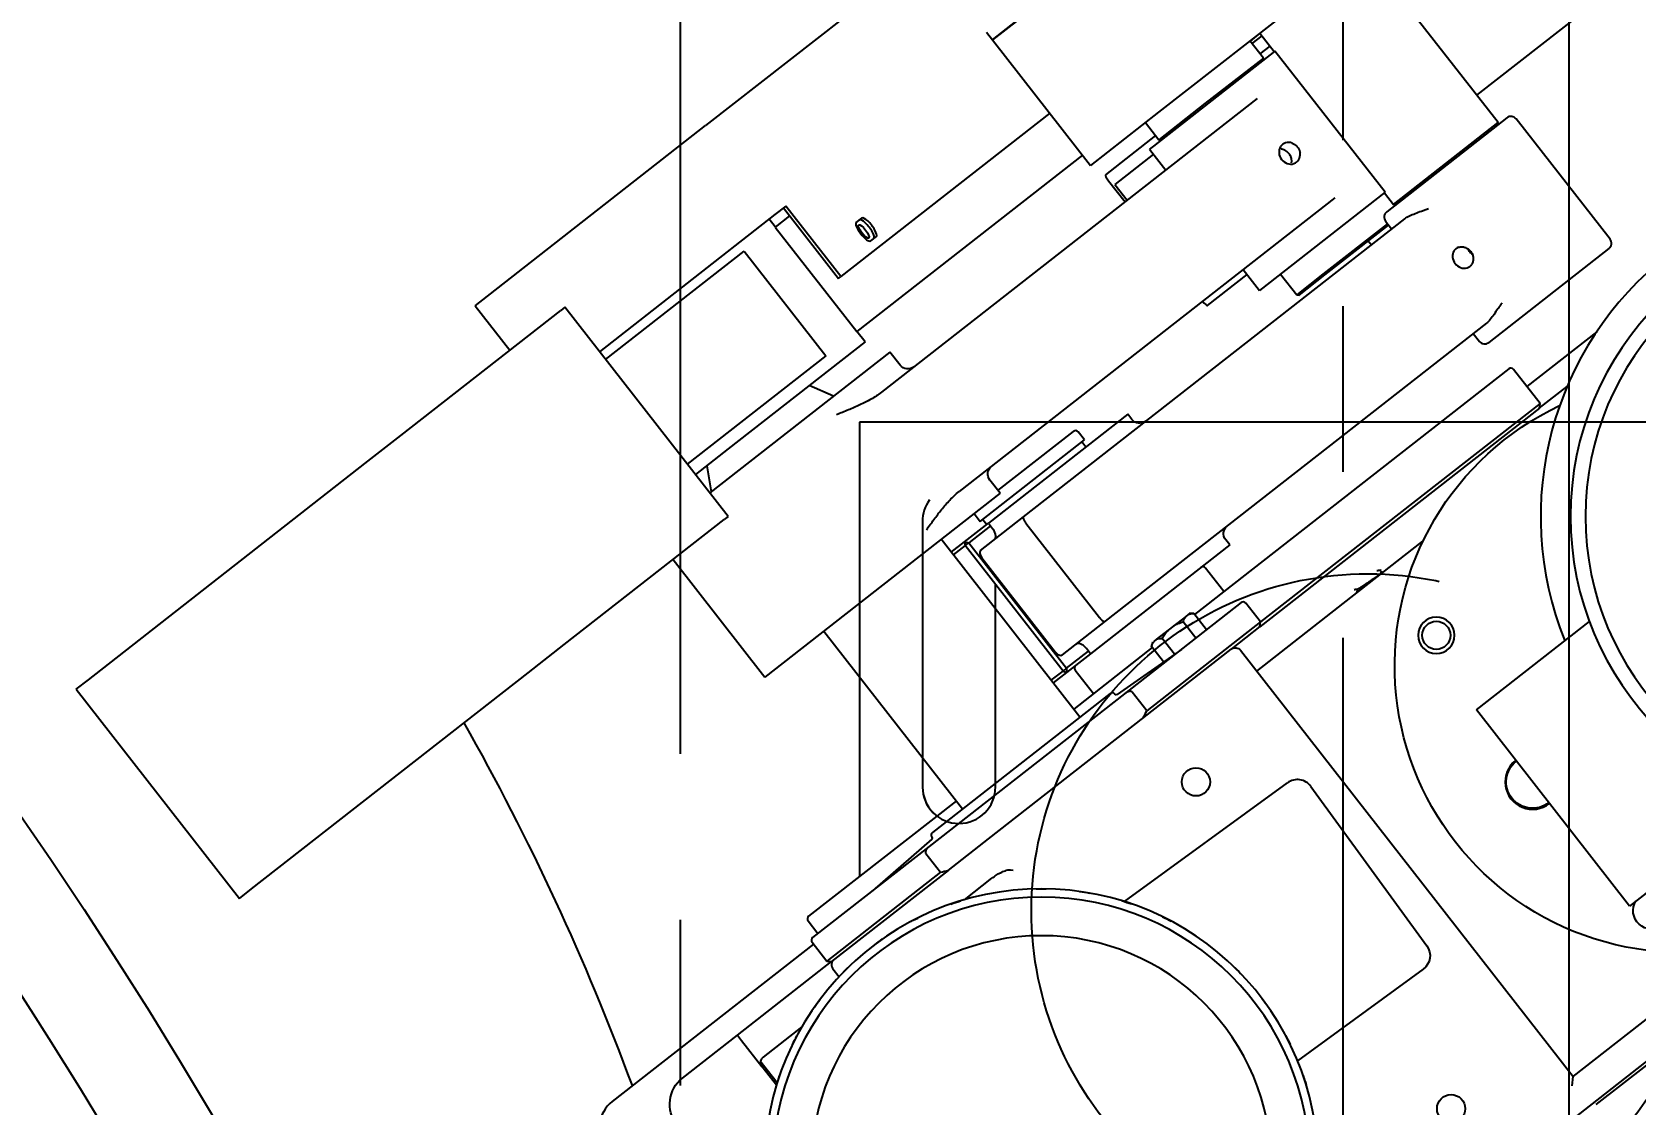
# Model space of a CAD drawing. Header units: millimetres. Extents: x 10462777 to 22643323, y 453826 to 1389191.
# Drawn here: x 11307208.2 to 11307691.9, y 595675.9 to 595999.3 of the extents above; entities that cross this region are included whole.
import ezdxf

# ---------------------------------------------------------------- set-up
doc = ezdxf.new("R2010")
doc.units = ezdxf.units.MM
doc.header["$LTSCALE"] = 200
doc.header["$MEASUREMENT"] = 0
doc.header["$PDMODE"] = 35
doc.header["$PDSIZE"] = -5
doc.linetypes.add('HIDDEN', pattern=[3.75, 2.5, -1.25])
doc.linetypes.add('PHANTOM', pattern=[2.5, 1.25, -0.25, 0.25, -0.25, 0.25, -0.25])
doc.layers.get('0').update_dxf_attribs({"linetype": 'CONTINUOUS'})
doc.layers.get('DEFPOINTS').update_dxf_attribs({"linetype": 'CONTINUOUS'})
doc.layers.add('203', color=7, linetype='CONTINUOUS', true_color=0xffffff)
doc.layers.add('TOP$23', color=7, linetype='CONTINUOUS', true_color=0xffffff)
for name, color, linetype in [('7', 7, 'CONTINUOUS'), ('CENTER', 1, 'CONTINUOUS'), ('HIDDEN', 7, 'HIDDEN')]:
    doc.layers.add(name, color=color, linetype=linetype)
doc.layers.add('LAYOUT', color=8, linetype='CONTINUOUS', lineweight=25)
doc.styles.get("Standard").update_dxf_attribs({"font": 'SYMBOL'})
doc.dimstyles.new('ROMANS', dxfattribs={"dimtxt": 2.5, "dimasz": 2.5, "dimexe": 1.25, "dimexo": 0.625, "dimtad": 1, "dimdec": 4, "dimdsep": 46, "dimlunit": 6, "dimtxsty": 'Standard', "dimcen": 2.5, "dimadec": 0, "dimazin": 0, "dimtfac": 1, "dimtdec": 4, "dimtmove": 0, "dimatfit": 3, "dimfxl": 1, "dimtolj": 1, "dimtzin": 0, "dimarcsym": 0})

# ---------------------------------------------------------------- blocks, each defined once
blk = doc.blocks.new('r710ic')
at = {"layer": 'LAYOUT', "color": 3}
blk.add_circle((272041.37, 104232.63), 2050.12, dxfattribs=at)
blk = doc.blocks.new('*D360')
at = {"layer": '7', "color": 1, "lineweight": -2, "transparency": 16777216}
for p, q in [((11304453.19, 596019.11), (11304722.57, 595821.31)), ((11307178.99, 594017.65), (11304752.79, 595799.12)), ((11307209.22, 593995.45), (11307239.45, 593973.26))]:
    blk.add_line(p, q, dxfattribs=at)
at = {"layer": '7', "color": 1, "transparency": 16777216}
for points in [[(11304726.27, 595826.35), (11304718.87, 595816.28), (11304752.79, 595799.12)], [(11307212.92, 594000.49), (11307205.52, 593990.41), (11307178.99, 594017.65)]]:
    blk.add_solid(points, dxfattribs=at)
at = {"layer": 'DEFPOINTS', "color": 0, "transparency": 16777216}
for p in [(11304752.79, 595799.12), (11307178.99, 594017.65)]:
    blk.add_point(p, dxfattribs=at)
at = {"layer": '7', "color": 4, "transparency": 16777216, "insert": (11304555.12, 595990.02), "char_height": 37.5, "attachment_point": 5, "rotation": 323.7114}
blk.add_mtext('\\A1;∅3,010', dxfattribs=at)
blk = doc.blocks.new('A$C08586AF6')
at = {"layer": '7', "color": 71, "linetype": 'PHANTOM'}
blk.add_circle((751, 751), 751, dxfattribs=at)

msp = doc.modelspace()

# ---------------------------------------------------------------- linework, layer by layer
at = {"linetype": 'HIDDEN'}
msp.add_circle((11307611.13364, 595734.49862, 0), 101.50652, dxfattribs=at)
at = {"layer": '203', "color": 252, "linetype": 'Continuous'}
for p, q in [((11308260.44565, 596461.97454, 0), (11307643.89346, 595980.27119, 0)), ((11307562.52656, 596089.19969, 0), (11307411.34375, 595971.08273, 0)), ((11307650.34905, 595971.98996, 0), (11307610.02281, 596023.60521, 0)), ((11307518.42521, 596012.95538, 0), (11307497.90313, 595996.92177, 0)), ((11307592.0731, 596009.58168, 0), (11307547.97738, 595975.13032, 0)), ((11307497.90313, 595996.92177, 0), (11307504.96327, 596002.43776, 0)), ((11307496.05612, 595999.28584, 0), (11307497.90313, 595996.92177, 0)), ((11307497.90313, 595996.92177, 0), (11307527.4553, 595959.09672, 0)), ((11307579.56998, 595991.4748, 0), (11307575.52468, 595996.65255, 0)), ((11307578.54261, 595998.92087, 0), (11307575.56441, 595996.59404, 0)), ((11307579.11851, 595998.1914, 0), (11307576.14267, 595995.86642, 0)), ((11307578.50193, 595998.9784, 0), (11307582.85497, 595993.40675, 0)), ((11307583.02991, 595993.54347, 0), (11307546.42973, 595964.94828, 0)), ((11307579.56998, 595991.4748, 0), (11307561.9697, 595977.72395, 0)), ((11307578.60583, 595992.71471, 0), (11307581.58591, 595995.043, 0)), ((11307579.48381, 595990.77295, 0), (11307579.56998, 595991.4748, 0)), ((11307616.2761, 595950.99028, 0), (11307583.02991, 595993.54347, 0)), ((11307577.75616, 595979.27088, 0), (11307464.40542, 595890.71158, 0)), ((11307561.9697, 595977.72395, 0), (11307548.04911, 595966.84799, 0)), ((11307341.82007, 595916.76488, 0), (11307411.34375, 595971.08273, 0)), ((11307515.18539, 595974.8015, 0), (11307452.18622, 595925.58115, 0)), ((11307547.97738, 595975.13032, 0), (11307527.4553, 595959.09672, 0)), ((11307544.00381, 595972.02574, 0), (11307548.04911, 595966.84799, 0)), ((11307650.2068, 595971.24431, 0), (11307616.77194, 595945.12213, 0)), ((11307618.82817, 595947.36316, 0), (11307650.34905, 595971.98996, 0)), ((11307653.02095, 595973.44296, 0), (11307650.2068, 595971.24431, 0)), ((11307650.26288, 595971.28812, 0), (11307650.34905, 595971.98996, 0)), ((11307684.14917, 595936.84925, 0), (11307655.82834, 595973.09826, 0)), ((11307547.08193, 595968.08554, 0), (11307531.98187, 595956.28808, 0)), ((11307548.04911, 595966.84799, 0), (11307548.75095, 595966.76181, 0)), ((11307525.03786, 595962.19452, 0), (11307456.93757, 595908.98873, 0)), ((11307546.39268, 595962.47089, 0), (11307534.76669, 595953.38767, 0)), ((11307546.42973, 595964.94828, 0), (11307545.20485, 595963.9913, 0)), ((11307545.20485, 595963.9913, 0), (11307550.13022, 595957.68712, 0)), ((11307532.89107, 595954.46035, 0), (11307537.86005, 595948.10035, 0)), ((11307534.76669, 595953.38767, 0), (11307538.5044, 595948.60362, 0)), ((11307435.56312, 595946.85775, 0), (11307432.27654, 595944.28999, 0)), ((11307452.18622, 595925.58115, 0), (11307435.56312, 595946.85775, 0)), ((11307601.15163, 595949.32604, 0), (11307487.80089, 595860.76674, 0)), ((11307616.2761, 595950.99028, 0), (11307578.45105, 595921.43811, 0)), ((11307616.10068, 595950.85419, 0), (11307618.82817, 595947.36316, 0)), ((11307618.82817, 595947.36316, 0), (11307619.53002, 595947.27698, 0)), ((11307432.27654, 595944.28999, 0), (11307379.34104, 595902.93224, 0)), ((11307432.36976, 595940.55571, 0), (11307430.52275, 595942.91977, 0)), ((11307436.6543, 595943.90316, 0), (11307432.31076, 595940.50961, 0)), ((11307434.80617, 595946.26635, 0), (11307451.42927, 595924.98976, 0)), ((11307456.76569, 595941.84939, 0), (11307458.51853, 595943.21886, 0)), ((11307574.26384, 595905.56599, 0), (11307622.23036, 595943.04153, 0)), ((11307616.42724, 595942.31475, 0), (11307618.27425, 595939.95068, 0)), ((11307432.31076, 595940.50961, 0), (11307456.93757, 595908.98873, 0)), ((11307462.82822, 595937.70271, 0), (11307461.07538, 595936.33324, 0)), ((11307617.03979, 595941.52429, 0), (11307597.5645, 595926.30853, 0)), ((11307598.16609, 595926.14402, 0), (11307617.35293, 595941.13442, 0)), ((11307381.18789, 595900.56805, 0), (11307422.97679, 595933.21712, 0)), ((11307422.97679, 595933.21712, 0), (11307447.6036, 595901.69624, 0)), ((11307611.2284, 595936.34959, 0), (11307612.1519, 595935.16755, 0)), ((11307642.71058, 595932.19722, 0), (11307642.50342, 595932.46237, 0)), ((11307683.80446, 595934.04187, 0), (11307647.55545, 595905.72104, 0)), ((11307573.52568, 595927.74229, 0), (11307578.45105, 595921.43811, 0)), ((11307451.42927, 595924.98976, 0), (11307452.18622, 595925.58115, 0)), ((11307562.76538, 595916.88698, 0), (11307574.71347, 595926.22185, 0)), ((11307584.76225, 595926.36882, 0), (11307589.64405, 595920.12039, 0)), ((11307597.5645, 595926.30853, 0), (11307589.64405, 595920.12039, 0)), ((11307590.3459, 595920.03422, 0), (11307598.16609, 595926.14402, 0)), ((11307589.64405, 595920.12039, 0), (11307590.3459, 595920.03422, 0)), ((11307319.45067, 595877.71437, 0), (11307367.66569, 595915.38408, 0)), ((11307341.82007, 595916.76488, 0), (11307352.28647, 595903.36851, 0)), ((11307368.87359, 595916.32779, 0), (11307367.66569, 595915.38408, 0)), ((11307418.12721, 595853.28604, 0), (11307368.87359, 595916.32779, 0)), ((11307459.45925, 595905.88274, 0), (11307456.99657, 595909.03483, 0)), ((11307646.85716, 595911.52065, 0), (11307598.89065, 595874.04511, 0)), ((11307642.90106, 595908.42981, 0), (11307644.74807, 595906.06574, 0)), ((11307680.12155, 595908.95633, 0), (11307659.02288, 595892.47224, 0)), ((11307459.45925, 595905.88274, 0), (11307418.16702, 595873.62172, 0)), ((11307507.25938, 595853.21636, 0), (11307574.26384, 595905.56599, 0)), ((11307447.6036, 595901.69624, 0), (11307405.8147, 595869.04717, 0)), ((11307466.92103, 595902.82927, 0), (11307412.58282, 595860.37561, 0)), ((11307469.99938, 595898.88916, 0), (11307466.92103, 595902.82927, 0)), ((11307653.61746, 595897.76683, 0), (11307558.81616, 595823.69994, 0)), ((11307663.02486, 595887.35019, 0), (11307655.02115, 595897.59448, 0)), ((11307449.88747, 595889.52139, 0), (11307442.60786, 595892.7168, 0)), ((11307662.78932, 595885.89713, 0), (11307671.2487, 595892.50632, 0)), ((11307538.66307, 595884.0968, 0), (11307496.65571, 595851.27705, 0)), ((11307539.89441, 595882.52075, 0), (11307538.66307, 595884.0968, 0)), ((11307662.85251, 595885.9465, 0), (11307578.52874, 595820.06555, 0)), ((11307663.02486, 595887.35019, 0), (11307578.70567, 595821.47282, 0)), ((11307662.85251, 595885.9465, 0), (11307663.02486, 595887.35019, 0)), ((11307535.66696, 595881.75573, 0), (11307514.666, 595881.75573, 0)), ((11307543.73515, 595881.75573, 0), (11307540.78482, 595881.75573, 0)), ((11307308.58574, 595869.22576, 0), (11307319.45067, 595877.71437, 0)), ((11307494.16071, 595851.80236, 0), (11307525.60278, 595876.3676, 0)), ((11307494.16071, 595851.80236, 0), (11307525.60278, 595876.3676, 0)), ((11307499.50596, 595861.11812, 0), (11307522.3213, 595878.94342, 0)), ((11307525.60278, 595876.3676, 0), (11307523.72499, 595878.77107, 0)), ((11307526.01532, 595874.21529, 0), (11307524.81476, 595875.75193, 0)), ((11307418.16702, 595873.62172, 0), (11307408.27283, 595865.89153, 0)), ((11307598.89065, 595874.04511, 0), (11307531.88619, 595821.69548, 0)), ((11307225.18172, 595804.0634, 0), (11307308.58574, 595869.22576, 0)), ((11307411.69302, 595868.56348, 0), (11307413.03242, 595860.72707, 0)), ((11307500.16722, 595860.27609, 0), (11307429.24524, 595804.86577, 0)), ((11307500.16722, 595860.27609, 0), (11307497.08887, 595864.21619, 0)), ((11307368.70429, 595814.67262, 0), (11307416.91931, 595852.34232, 0)), ((11307418.12721, 595853.28604, 0), (11307416.91931, 595852.34232, 0)), ((11307476.77126, 595851.75531, 0), (11307476.77126, 595771.75417, 0)), ((11307489.41849, 595845.62272, 0), (11307496.6556, 595851.27696, 0)), ((11307497.27121, 595850.48889, 0), (11307490.69983, 595845.35477, 0)), ((11307492.32643, 595854.15014, 0), (11307494.16071, 595851.80236, 0)), ((11307494.24992, 595843.05226, 0), (11307507.25938, 595853.21636, 0)), ((11307494.94873, 595852.41803, 0), (11307496.14929, 595850.88139, 0)), ((11307496.65571, 595851.27705, 0), (11307497.88705, 595849.701, 0)), ((11307507.95113, 595851.21874, 0), (11307530.11526, 595822.84995, 0)), ((11307524.26277, 595792.80739, 0), (11307482.3979, 595846.39199, 0)), ((11307485.43212, 595842.50822, 0), (11307489.41849, 595845.62272, 0)), ((11307489.41849, 595845.62272, 0), (11307490.69983, 595845.35477, 0)), ((11307489.41849, 595845.62272, 0), (11307489.61242, 595844.50519, 0)), ((11307489.61242, 595844.50519, 0), (11307490.69983, 595845.35477, 0)), ((11307490.69983, 595845.35477, 0), (11307520.252, 595807.52972, 0)), ((11307569.44658, 595844.6957, 0), (11307568.21524, 595846.27174, 0)), ((11307605.96746, 595828.81266, 0), (11307627.70327, 595845.79454, 0)), ((11307489.61242, 595844.50519, 0), (11307486.04765, 595841.72009, 0)), ((11307519.16459, 595806.68014, 0), (11307489.61242, 595844.50519, 0)), ((11307494.63778, 595840.81721, 0), (11307516.80191, 595812.44842, 0)), ((11307569.44658, 595844.6957, 0), (11307527.43922, 595811.87595, 0)), ((11307401.54026, 595840.32653, 0), (11307429.24524, 595804.86577, 0)), ((11307567.68374, 595830.62789, 0), (11307562.14263, 595837.72019, 0)), ((11307614.80436, 595835.71742, 0), (11307614.7448, 595835.70922, 0)), ((11307498.77157, 595771.75417, 0), (11307498.77157, 595832.84379, 0)), ((11307572.87627, 595827.31156, 0), (11307537.69086, 595799.8217, 0)), ((11307578.70651, 595821.47348, 0), (11307574.27996, 595827.1392, 0)), ((11307577.59893, 595806.64874, 0), (11307605.96746, 595828.81266, 0)), ((11307531.88619, 595821.69548, 0), (11307518.87673, 595811.53138, 0)), ((11307578.70651, 595821.47348, 0), (11307544.42507, 595794.68988, 0)), ((11307556.08677, 595823.07741, 0), (11307552.54093, 595820.3071, 0)), ((11307559.21452, 595816.63782, 0), (11307555.40164, 595821.51808, 0)), ((11307556.90763, 595823.71874, 0), (11307556.08677, 595823.07741, 0)), ((11307557.29697, 595824.02292, 0), (11307556.90763, 595823.71874, 0)), ((11307558.58639, 595824.00628, 0), (11307557.19815, 595824.0242, 0)), ((11307562.39927, 595819.12603, 0), (11307558.58639, 595824.00628, 0)), ((11307578.53416, 595820.06979, 0), (11307578.70651, 595821.47348, 0)), ((11307643.84317, 595794.9526, 0), (11307677.92881, 595821.58322, 0)), ((11307447.01571, 595818.7484, 0), (11307488.88059, 595765.1638, 0)), ((11307547.35337, 595816.25414, 0), (11307546.53251, 595815.61281, 0)), ((11307550.89921, 595819.02445, 0), (11307547.35337, 595816.25414, 0)), ((11307552.76327, 595811.76604, 0), (11307549.03214, 595816.54168, 0)), ((11307552.54093, 595820.3071, 0), (11307550.89921, 595819.02445, 0)), ((11307578.53416, 595820.06979, 0), (11307569.86843, 595813.29937, 0)), ((11307357.83935, 595806.184, 0), (11307368.70429, 595814.67262, 0)), ((11307496.7057, 595756.13839, 0), (11307569.86592, 595813.29742, 0)), ((11307527.43911, 595811.87586, 0), (11307520.20201, 595806.22162, 0)), ((11307520.252, 595807.52972, 0), (11307526.82338, 595812.66384, 0)), ((11307546.08404, 595813.75252, 0), (11307522.37509, 595795.22906, 0)), ((11307527.43922, 595811.87595, 0), (11307526.20788, 595813.45199, 0)), ((11307554.83776, 595813.21833, 0), (11307535.44775, 595799.64311, 0)), ((11307546.16585, 595815.40482, 0), (11307545.84738, 595814.05348, 0)), ((11307549.44799, 595809.44491, 0), (11307545.84738, 595814.05348, 0)), ((11307572.67331, 595812.95271, 0), (11307673.02755, 595684.50513, 0)), ((11307515.59982, 595803.89503, 0), (11307519.16459, 595806.68014, 0)), ((11307520.252, 595807.52972, 0), (11307519.16459, 595806.68014, 0)), ((11307519.16459, 595806.68014, 0), (11307520.20201, 595806.22162, 0)), ((11307520.252, 595807.52972, 0), (11307520.20201, 595806.22162, 0)), ((11307522.82034, 595806.99825, 0), (11307528.36145, 595799.90595, 0)), ((11307221.49411, 595801.18232, 0), (11307225.18172, 595804.0634, 0)), ((11307274.43534, 595741.02164, 0), (11307357.83935, 595806.184, 0)), ((11307520.20201, 595806.22162, 0), (11307516.21564, 595803.10712, 0)), ((11307221.49411, 595801.18232, 0), (11307270.74773, 595738.14057, 0)), ((11307537.69086, 595799.8217, 0), (11307478.82609, 595753.8315, 0)), ((11307533.36328, 595799.91723, 0), (11307479.78033, 595758.05364, 0)), ((11307544.42507, 595794.68988, 0), (11307539.99852, 595800.3556, 0)), ((11307690.01843, 595735.85095, 0), (11307643.84317, 595794.9526, 0)), ((11307476.77126, 595780.66305, 0), (11307476.77126, 595771.75417, 0)), ((11307537.6755, 595737.19131, 0), (11307586.89608, 595773.01313, 0)), ((11307593.88108, 595771.91261, 0), (11307628.88638, 595723.81396, 0)), ((11307731.2956, 595768.10021, 0), (11307690.01843, 595735.85095, 0)), ((11307486.99145, 595767.58433, 0), (11307442.42758, 595732.76721, 0)), ((11307478.82609, 595753.8315, 0), (11307443.64067, 595726.34164, 0)), ((11307479.54203, 595755.96477, 0), (11307461.67918, 595740.43487, 0)), ((11307484.48317, 595746.5891, 0), (11307496.7057, 595756.13839, 0)), ((11307484.48398, 595746.58973, 0), (11307496.70578, 595756.13845, 0)), ((11307477.74977, 595751.72155, 0), (11307482.17632, 595746.05583, 0)), ((11307482.17632, 595746.05583, 0), (11307447.89487, 595719.27222, 0)), ((11307484.48398, 595746.58973, 0), (11307449.29856, 595719.09987, 0)), ((11307489.40338, 595737.74282, 0), (11307497.71489, 595744.23649, 0)), ((11307503.33678, 595746.77507, 0), (11307504.09375, 595746.68213, 0)), ((11307679.99087, 595675.98685, 0), (11307771.97242, 595747.85071, 0)), ((11307270.74773, 595738.14057, 0), (11307274.43534, 595741.02164, 0)), ((11307442.25522, 595731.36352, 0), (11307445.21672, 595727.57297, 0)), ((11307443.89585, 595724.39658, 0), (11307383.21532, 595676.98776, 0)), ((11307443.46832, 595724.93795, 0), (11307447.89487, 595719.27222, 0)), ((11307673.02755, 595684.50513, 0), (11307718.73282, 595720.21401, 0)), ((11307420.92977, 595696.93574, 0), (11307449.29823, 595719.09961, 0)), ((11307447.89487, 595719.27222, 0), (11307449.29856, 595719.09987, 0)), ((11307449.74188, 595716.90816, 0), (11307451.60013, 595714.52971, 0)), ((11307627.78587, 595716.82895, 0), (11307589.87541, 595689.23843, 0)), ((11307724.88953, 595712.33379, 0), (11307530.24811, 595560.26324, 0)), ((11307404.38131, 595684.00667, 0), (11307420.92959, 595696.9356, 0)), ((11307420.92977, 595696.93574, 0), (11307422.16111, 595695.3597, 0)), ((11307422.16111, 595695.3597, 0), (11307428.31782, 595687.47948, 0)), ((11307440.41951, 595699.47243, 0), (11307428.66252, 595690.28686, 0)), ((11307427.92878, 595689.08306, 0), (11307428.85421, 595687.89856, 0)), ((11307432.73653, 595681.82379, 0), (11307428.31782, 595687.47948, 0)), ((11307428.85421, 595687.89856, 0), (11307432.98081, 595682.61675, 0)), ((11307672.68285, 595681.69775, 0), (11307673.02755, 595684.50513, 0))]:
    msp.add_line(p, q, dxfattribs=at)
at = {"layer": '203', "color": 155, "linetype": 'Continuous'}
for p, q in [((11307457.77099, 595881.75573, 0), (11307457.77099, 595744.75285, 0)), ((11307817.7761, 595881.75573, 0), (11307457.77099, 595881.75573, 0))]:
    msp.add_line(p, q, dxfattribs=at)
at = {"layer": '203', "color": 252, "linetype": 'Continuous', "extrusion": (0, 0, -1)}
for centre, radius in [((-11307763.21695, 595853.31912, 0), 91.00129), ((-11307763.21695, 595853.31912, 0), 86.50123), ((-11307631.74561, 595817.45459, 0), 5.50008), ((-11307512.62597, 595657.53599, 0), 83.50119), ((-11307512.62597, 595657.53599, 0), 81.00115), ((-11307512.62597, 595657.53599, 0), 69.3868)]:
    msp.add_circle(centre, radius, dxfattribs=at)
at = {"layer": '203', "color": 252, "linetype": 'Continuous'}
for centre in [(11307631.74561, 595817.45459, 0), (11307559.25295, 595773.27975, 0), (11307636.21173, 595674.77701, 0)]:
    msp.add_circle(centre, 4.25006, dxfattribs=at)
for centre, radius, start, end in [((11307654.25229, 595971.86692, 0), 2.00003, 38, 128), ((11307618.00328, 595943.54609, 0), 2.00003, 128, 218), ((11307682.57312, 595935.61791, 0), 2.00003, 308, 38), ((11307763.21695, 595853.31912, 0), 100.00142, 128, 202.0306219), ((11307646.32411, 595907.29708, 0), 2.00003, 218, 308), ((11307654.23313, 595896.97881, 0), 1.00001, 38, 128), ((11307522.93697, 595878.1554, 0), 1.00001, 38, 128), ((11307487.77142, 595851.75531, 0), 11.00016, 143.6877841, 180), ((11307561.35461, 595837.10452, 0), 1.00001, 38, 128), ((11307573.49194, 595826.52353, 0), 1.00001, 38, 128), ((11307523.60836, 595807.61392, 0), 1.00001, 128, 218), ((11307533.97895, 595799.1292, 0), 1.00001, 38, 128), ((11306685.76002, 595421.7492, 0), 750.01065, 20.28374988, 29.5031244), ((11307660.7741, 595773.282, 0), 8.26255, 127.9944026, 308), ((11307589.83832, 595768.97037, 0), 5.00007, 36.0464287, 126.0464288), ((11307487.77142, 595771.75417, 0), 11.00016, 180, 232.7794136), ((11307487.77142, 595771.75417, 0), 11.00016, 180, 0), ((11307480.396, 595757.26562, 0), 1.00001, 128, 218), ((11307443.04325, 595731.97919, 0), 1.00001, 128, 218), ((11307444.25634, 595725.55362, 0), 1.00001, 128, 218), ((11307451.31793, 595718.1395, 0), 2.00003, 128, 222.2261371), ((11307429.89386, 595688.71082, 0), 2.00003, 169.2738324, 218), ((11307429.89386, 595688.71082, 0), 2.00003, 128, 169.2738324), ((11307389.37203, 595669.10754, 0), 10.00014, 128, 218)]:
    msp.add_arc(centre, radius, start, end, dxfattribs=at)
at = {"layer": '203', "color": 252, "linetype": 'Continuous', "extrusion": (0, 0, -1)}
for centre, radius, start, end in [((-11307472.36344, 595900.73617, 0), 3.00004, 232, 322), ((-11307705.69135, 595808.3752, 0), 86.50123, 219.1381951, 64.8618043), ((-11307542.25848, 595884.36776, 0), 3.00004, 232, 322), ((-11307499.45293, 595866.06321, 0), 3.00004, 322, 52), ((-11307570.57931, 595848.11875, 0), 3.00004, 322, 52), ((-11307571.09726, 595811.72137, 0), 2.00003, 52, 142), ((-11307535.16098, 595800.05271, 0), 0.50001, 235.003588, 322), ((-11307660.7741, 595773.282, 0), 7.94816, 231.9999723, 51.9943772), ((-11307479.21397, 595756.34211, 0), 0.50001, 142, 228.996412), ((-11307696.61195, 595734.42946, 0), 5.50008, 71.653694, 32.3349947), ((-11307624.84362, 595720.87171, 0), 5.00007, 143.9535713, 233.9535712), ((-11307410.53801, 595676.12645, 0), 10.00014, 322, 52)]:
    msp.add_arc(centre, radius, start, end, dxfattribs=at)
at = {"layer": '203', "color": 252, "linetype": 'Continuous'}
for centre, major_axis, ratio, start_param, end_param in [((11307587.4821, 595962.75792, 0), (2.09328, -2.67927), 0.893646994, 2.173987732, 7.250790228), ((11307533.21321, 595954.71203, 0), (1.23134, -1.57604), 0.204397812, 3.141592654, 4.71238898), ((11307459.91643, 595939.86939, 0), (2.15485, -2.75808), 0.278044951, 0, 3.141592654), ((11307460.67338, 595940.46079, 0), (2.15485, -2.75808), 0.278044951, 0, 3.141592654), ((11307458.92053, 595939.09131, 0), (2.15485, -2.75808), 0.278044951, 3.141592654, 6.283185307), ((11307639.73559, 595931.3374, 0), (2.09328, -2.67927), 0.866957637, 2.831557156, 6.593220805), ((11307561.53404, 595918.46302, 0), (1.23134, -1.57604), 0.204397812, 4.747732481, 6.283185307), ((11307495.48126, 595841.47622, 0), (1.23134, -1.57604), 0.535189366, 3.141592654, 4.71238898), ((11307517.64539, 595813.10743, 0), (1.23134, -1.57604), 0.535189366, 4.71238898, 6.283185307)]:
    msp.add_ellipse(centre, major_axis=major_axis, ratio=ratio, start_param=start_param, end_param=end_param, dxfattribs=at)
msp.add_ellipse((11307459.04001, 595939.18466, 0), major_axis=(-1.53918, 1.97005), ratio=0.278044951, dxfattribs=at)
for points, knots in [([(11307588.08321, 595959.86008, 0), (11307588.10314, 595959.97506, 0), (11307588.1165, 595960.09167, 0), (11307588.13499, 595960.41591, 0), (11307588.12637, 595960.62576, 0), (11307588.06761, 595961.05113, 0), (11307588.01791, 595961.26194, 0), (11307587.88125, 595961.6739, 0), (11307587.79314, 595961.87795, 0), (11307587.58175, 595962.27016, 0), (11307587.46025, 595962.4558, 0), (11307587.18641, 595962.80667, 0), (11307587.03225, 595962.9732, 0), (11307586.7048, 595963.27146, 0), (11307586.53068, 595963.40484, 0), (11307586.1609, 595963.63946, 0), (11307585.967, 595963.7391, 0), (11307585.5728, 595963.89751, 0), (11307585.36948, 595963.95766, 0), (11307585.07543, 595964.0134, 0), (11307584.98777, 595964.02615, 0), (11307584.90025, 595964.03501, 0)], [0, 0, 0, 0, 0.062527621, 0.062527621, 0.173787085, 0.173787085, 0.285046549, 0.285046549, 0.396306013, 0.396306013, 0.507565477, 0.507565477, 0.618824941, 0.618824941, 0.730084405, 0.730084405, 0.841343869, 0.841343869, 0.952603333, 0.952603333, 1, 1, 1, 1]), ([(11307588.26644, 595965.81834, 0), (11307588.42113, 595965.76086, 0), (11307588.5717, 595965.69213, 0), (11307588.79156, 595965.57235, 0), (11307588.86384, 595965.52964, 0), (11307589.00638, 595965.43851, 0), (11307589.07681, 595965.38994, 0), (11307589.28157, 595965.23804, 0), (11307589.41048, 595965.12794, 0), (11307589.65357, 595964.89055, 0), (11307589.76793, 595964.76303, 0), (11307590.08684, 595964.35485, 0), (11307590.25836, 595964.06154, 0), (11307590.42176, 595963.66847, 0), (11307590.45182, 595963.58842, 0), (11307590.50568, 595963.42832, 0), (11307590.52962, 595963.34793, 0), (11307590.59265, 595963.10573, 0), (11307590.62297, 595962.9429, 0), (11307590.64136, 595962.77858, 0)], [0, 0, 0, 0, 0.125, 0.125, 0.1875, 0.1875, 0.25, 0.25, 0.375, 0.375, 0.5, 0.5, 0.75, 0.75, 0.8125, 0.8125, 0.875, 0.875, 1, 1, 1, 1]), ([(11307622.23036, 595943.04153, 0), (11307622.64011, 595943.36167, 0), (11307623.12233, 595943.63436, 0), (11307624.18329, 595944.15015, 0), (11307624.76605, 595944.39259, 0), (11307625.98904, 595944.86697, 0), (11307626.63081, 595945.09934, 0), (11307627.62947, 595945.45615, 0), (11307627.96842, 595945.57641, 0), (11307628.65733, 595945.82178, 0), (11307629.00904, 595945.94751, 0), (11307629.3622, 595946.07547, 0)], [0, 0, 0, 0, 0.25, 0.25, 0.5, 0.5, 0.75, 0.75, 0.875, 0.875, 1, 1, 1, 1]), ([(11307638.45079, 595934.44261, 0), (11307638.60144, 595934.49074, 0), (11307638.75817, 595934.52632, 0), (11307639.07651, 595934.5714, 0), (11307639.23913, 595934.58124, 0), (11307639.57107, 595934.57477, 0), (11307639.74, 595934.55819, 0), (11307640.07257, 595934.49957, 0), (11307640.23768, 595934.45756, 0), (11307640.5652, 595934.34755, 0), (11307640.72824, 595934.27897, 0), (11307641.04002, 595934.11982, 0), (11307641.19019, 595934.0289, 0), (11307641.47878, 595933.82406, 0), (11307641.61825, 595933.709, 0), (11307641.87628, 595933.46229, 0), (11307641.99564, 595933.33037, 0), (11307642.21519, 595933.04949, 0), (11307642.31613, 595932.89909, 0), (11307642.49335, 595932.58817, 0), (11307642.56967, 595932.42815, 0), (11307642.69846, 595932.09931, 0), (11307642.75119, 595931.9293, 0), (11307642.83056, 595931.58581, 0), (11307642.85698, 595931.4142, 0), (11307642.89818, 595930.90007, 0), (11307642.87351, 595930.55436, 0), (11307642.72666, 595929.91195, 0), (11307642.60237, 595929.6059, 0), (11307642.43774, 595929.33954, 0)], [0, 0, 0, 0, 0.0625, 0.0625, 0.125, 0.125, 0.1875, 0.1875, 0.25, 0.25, 0.3125, 0.3125, 0.375, 0.375, 0.4375, 0.4375, 0.5, 0.5, 0.5625, 0.5625, 0.625, 0.625, 0.6875, 0.6875, 0.75, 0.75, 0.875, 0.875, 1, 1, 1, 1]), ([(11307641.27312, 595933.98777, 0), (11307641.33676, 595933.84112, 0), (11307641.40981, 595933.69555, 0), (11307641.60148, 595933.36081, 0), (11307641.72525, 595933.17695, 0), (11307641.99912, 595932.8261, 0), (11307642.15095, 595932.65775, 0), (11307642.43545, 595932.38493, 0), (11307642.56585, 595932.27351, 0), (11307642.7016, 595932.17099, 0)], [0, 0, 0, 0, 0.20947251, 0.20947251, 0.49311936, 0.49311936, 0.776766211, 0.776766211, 1, 1, 1, 1]), ([(11307651.52633, 595917.70668, 0), (11307651.31674, 595917.39497, 0), (11307651.10965, 595917.08412, 0), (11307650.7049, 595916.47503, 0), (11307650.50622, 595916.17524, 0), (11307649.91841, 595915.29256, 0), (11307649.53769, 595914.72608, 0), (11307648.78153, 595913.65417, 0), (11307648.40531, 595913.14738, 0), (11307647.64817, 595912.24271, 0), (11307647.26692, 595911.84079, 0), (11307646.85716, 595911.52065, 0)], [0, 0, 0, 0, 0.125, 0.125, 0.25, 0.25, 0.5, 0.5, 0.75, 0.75, 1, 1, 1, 1]), ([(11307464.40542, 595890.71158, 0), (11307463.41052, 595889.93427, 0), (11307462.35081, 595889.25573, 0), (11307460.1613, 595888.0055, 0), (11307459.02972, 595887.43563, 0), (11307456.7374, 595886.36464, 0), (11307455.5744, 595885.86284, 0), (11307453.233, 595884.89003, 0), (11307452.05321, 595884.41872, 0), (11307450.87606, 595883.94838, 0)], [0, 0, 0, 0, 0.25, 0.25, 0.5, 0.5, 0.75, 0.75, 1, 1, 1, 1]), ([(11307477.96555, 595849.27542, 0), (11307478.70669, 595850.30382, 0), (11307479.44941, 595851.33454, 0), (11307480.95977, 595853.37105, 0), (11307481.72802, 595854.37811, 0), (11307483.32176, 595856.34324, 0), (11307484.14845, 595857.30335, 0), (11307485.89124, 595859.12536, 0), (11307486.80599, 595859.98944, 0), (11307487.80089, 595860.76674, 0)], [0, 0, 0, 0, 0.25, 0.25, 0.5, 0.5, 0.75, 0.75, 1, 1, 1, 1]), ([(11307507.25938, 595853.21636, 0), (11307507.18991, 595853.16209, 0), (11307507.15072, 595853.06601, 0), (11307507.14239, 595852.81092, 0), (11307507.17265, 595852.64834, 0), (11307507.26681, 595852.37329, 0), (11307507.30688, 595852.27472, 0), (11307507.40134, 595852.072, 0), (11307507.45551, 595851.96799, 0), (11307507.5779, 595851.75458, 0), (11307507.64632, 595851.64513, 0), (11307507.79142, 595851.43054, 0), (11307507.86877, 595851.32416, 0), (11307507.95113, 595851.21874, 0)], [0, 0, 0, 0, 0.25, 0.25, 0.5, 0.5, 0.625, 0.625, 0.75, 0.75, 0.875, 0.875, 1, 1, 1, 1]), ([(11307498.46872, 595846.34834, 0), (11307498.55226, 595846.41362, 0), (11307498.62245, 595846.4931, 0), (11307498.73721, 595846.67935, 0), (11307498.78206, 595846.78748, 0), (11307498.84262, 595847.02567, 0), (11307498.8586, 595847.15496, 0), (11307498.86221, 595847.43374, 0), (11307498.84939, 595847.58435, 0), (11307498.79586, 595847.89345, 0), (11307498.75535, 595848.05327, 0), (11307498.64619, 595848.38371, 0), (11307498.5781, 595848.55195, 0), (11307498.33976, 595849.05234, 0), (11307498.13097, 595849.3888, 0), (11307497.88705, 595849.701, 0)], [0, 0, 0, 0, 0.125, 0.125, 0.25, 0.25, 0.375, 0.375, 0.5, 0.5, 0.625, 0.625, 0.75, 0.75, 1, 1, 1, 1]), ([(11307530.11526, 595822.84995, 0), (11307530.19762, 595822.74453, 0), (11307530.28213, 595822.64375, 0), (11307530.45524, 595822.45105, 0), (11307530.54489, 595822.35818, 0), (11307530.72234, 595822.1878, 0), (11307530.81016, 595822.11007, 0), (11307530.98401, 595821.96937, 0), (11307531.06996, 595821.90665, 0), (11307531.31406, 595821.74875, 0), (11307531.46449, 595821.68005, 0), (11307531.71402, 595821.62642, 0), (11307531.81672, 595821.64121, 0), (11307531.88619, 595821.69548, 0)], [0, 0, 0, 0, 0.125, 0.125, 0.25, 0.25, 0.375, 0.375, 0.5, 0.5, 0.75, 0.75, 1, 1, 1, 1]), ([(11307552.54093, 595820.3071, 0), (11307552.9834, 595820.57576, 0), (11307553.44644, 595820.80564, 0), (11307554.40496, 595821.20427, 0), (11307554.90222, 595821.37353, 0), (11307555.40164, 595821.51808, 0)], [0, 0, 0, 0, 0.5, 0.5, 1, 1, 1, 1]), ([(11307556.90763, 595823.71874, 0), (11307557.14666, 595823.82874, 0), (11307557.41076, 595823.90326, 0), (11307557.97996, 595823.9943, 0), (11307558.27919, 595824.01025, 0), (11307558.58639, 595824.00628, 0)], [0, 0, 0, 0, 0.5, 0.5, 1, 1, 1, 1]), ([(11307547.35337, 595816.25414, 0), (11307547.5924, 595816.36414, 0), (11307547.8565, 595816.43866, 0), (11307548.4257, 595816.5297, 0), (11307548.72494, 595816.54564, 0), (11307549.03214, 595816.54168, 0)], [0, 0, 0, 0, 0.5, 0.5, 1, 1, 1, 1]), ([(11307549.03214, 595816.54168, 0), (11307549.29339, 595816.9916, 0), (11307549.57778, 595817.43286, 0), (11307550.19607, 595818.26599, 0), (11307550.53112, 595818.65975, 0), (11307550.89921, 595819.02445, 0)], [0, 0, 0, 0, 0.5, 0.5, 1, 1, 1, 1]), ([(11307526.20788, 595813.45199, 0), (11307526.08592, 595813.60809, 0), (11307525.95781, 595813.75518, 0), (11307525.68977, 595814.03208, 0), (11307525.54823, 595814.16315, 0), (11307525.2612, 595814.39975, 0), (11307525.11633, 595814.50515, 0), (11307524.8239, 595814.69037, 0), (11307524.67547, 595814.77029, 0), (11307524.38847, 595814.89723, 0), (11307524.24838, 595814.94536, 0), (11307523.97516, 595815.01026, 0), (11307523.84414, 595815.02625, 0), (11307523.47765, 595815.025, 0), (11307523.26261, 595814.95801, 0), (11307523.09553, 595814.82747, 0)], [0, 0, 0, 0, 0.125, 0.125, 0.25, 0.25, 0.375, 0.375, 0.5, 0.5, 0.625, 0.625, 0.75, 0.75, 1, 1, 1, 1]), ([(11307539.99852, 595800.3556, 0), (11307539.93272, 595800.43982, 0), (11307539.83616, 595800.49985, 0), (11307539.63273, 595800.56687, 0), (11307539.52379, 595800.57779, 0), (11307539.20393, 595800.57221, 0), (11307538.9926, 595800.51976, 0), (11307538.59291, 595800.37709, 0), (11307538.39943, 595800.28347, 0), (11307538.03146, 595800.07066, 0), (11307537.85708, 595799.95157, 0), (11307537.69086, 595799.8217, 0)], [0, 0, 0, 0, 0.125, 0.125, 0.25, 0.25, 0.5, 0.5, 0.75, 0.75, 1, 1, 1, 1]), ([(11307478.82609, 595753.8315, 0), (11307478.66, 595753.70173, 0), (11307478.50158, 595753.56081, 0), (11307478.2048, 595753.25369, 0), (11307478.06756, 595753.08885, 0), (11307477.83227, 595752.73458, 0), (11307477.73315, 595752.5484, 0), (11307477.64926, 595752.23753, 0), (11307477.63324, 595752.1288, 0), (11307477.6451, 595751.96738, 0), (11307477.65499, 595751.91467, 0), (11307477.69082, 595751.81222, 0), (11307477.71695, 595751.76356, 0), (11307477.74977, 595751.72155, 0)], [0, 0, 0, 0, 0.25, 0.25, 0.5, 0.5, 0.75, 0.75, 0.875, 0.875, 0.9375, 0.9375, 1, 1, 1, 1]), ([(11307497.71489, 595744.23649, 0), (11307498.12115, 595744.5539, 0), (11307498.5425, 595744.85025, 0), (11307499.41304, 595745.40446, 0), (11307499.86212, 595745.66248, 0), (11307500.79266, 595746.13245, 0), (11307501.27553, 595746.34654, 0), (11307502.02437, 595746.59915, 0), (11307502.27925, 595746.67243, 0), (11307502.6713, 595746.74914, 0), (11307502.8027, 595746.7689, 0), (11307503.06768, 595746.78989, 0), (11307503.20118, 595746.79172, 0), (11307503.33678, 595746.77507, 0)], [0, 0, 0, 0, 0.25, 0.25, 0.5, 0.5, 0.75, 0.75, 0.875, 0.875, 0.9375, 0.9375, 1, 1, 1, 1])]:
    msp.add_open_spline(points, degree=3, knots=knots, dxfattribs=at)
msp.add_rational_spline([(11307614.74746, 595835.70976, 0), (11307614.64011, 595835.6889, 0), (11307614.29768, 595835.47957, 0), (11307613.59787, 595835.05179, 0), (11307612.29706, 595834.15447, 0), (11307610.99625, 595833.25714, 0), (11307609.82263, 595832.45918, 0), (11307608.64902, 595831.66122, 0), (11307608.25626, 595831.47334, 0), (11307608.20217, 595831.44746, 0), (11307608.16752, 595831.43745, 0)], [0.961952396473, 0.961246434419, 1, 0.923879532511, 1, 0.923879532511, 1, 0.923879532511, 1, 0.988779093868, 0.98086633175], degree=2, knots=[0, 0, 0, 0.139233096, 0.139233096, 0.412717309, 0.412717309, 0.686201522, 0.686201522, 0.959685735, 0.959685735, 1, 1, 1], dxfattribs=at)
for points, degree in [([(11307615.06344, 595837.06128, 0), (11307614.45697, 595836.97755, 0), (11307613.84946, 595836.89371, 0)], 2), ([(11307614.80437, 595835.71745, 0), (11307615.0266, 595836.27131, 0), (11307615.24849, 595836.82426, 0)], 2), ([(11307606.95682, 595831.27054, 0), (11307607.56401, 595831.35505, 0), (11307608.1704, 595831.4383, 0)], 2), ([(11307608.09527, 595831.42794, 0), (11307607.8785, 595830.88734, 0), (11307607.66088, 595830.34686, 0)], 2), ([(11307555.40164, 595821.51808, 0), (11307555.54387, 595822.12158, 0), (11307555.75259, 595822.66046, 0), (11307556.08677, 595823.07741, 0)], 3), ([(11307545.84738, 595814.05348, 0), (11307545.98961, 595814.65698, 0), (11307546.19833, 595815.19586, 0), (11307546.53251, 595815.61281, 0)], 3), ([(11307543.34875, 595792.57993, 0), (11307543.7132, 595793.2797, 0), (11307544.07236, 595793.98405, 0), (11307544.42507, 595794.68988, 0)], 3), ([(11307482.17632, 595746.05583, 0), (11307482.94744, 595746.22751, 0), (11307483.71669, 595746.40536, 0), (11307484.48398, 595746.58973, 0)], 3), ([(11307511.0583, 595741.02246, 0), (11307512.05819, 595741.04124, 0), (11307513.05841, 595741.04205, 0), (11307514.05834, 595741.02489, 0)], 3), ([(11307524.13776, 595740.23984, 0), (11307525.12828, 595740.10197, 0), (11307526.11631, 595739.9463, 0), (11307527.10125, 595739.77294, 0)], 3), ([(11307485.33629, 595736.45191, 0), (11307486.28144, 595736.77875, 0), (11307487.23246, 595737.0886, 0), (11307488.18874, 595737.38128, 0)], 3), ([(11307536.93376, 595737.42078, 0), (11307537.89052, 595737.12965, 0), (11307538.84204, 595736.82134, 0), (11307539.78772, 595736.49603, 0)], 3), ([(11307473.3271, 595731.21127, 0), (11307474.20949, 595731.68195, 0), (11307475.10032, 595732.13676, 0), (11307475.99905, 595732.57543, 0)], 3), ([(11307549.13123, 595732.63469, 0), (11307550.03067, 595732.19748, 0), (11307550.92223, 595731.74411, 0), (11307551.80539, 595731.27487, 0)], 3), ([(11307462.28558, 595724.15651, 0), (11307463.08348, 595724.75943, 0), (11307463.8922, 595725.34799, 0), (11307464.71124, 595725.92186, 0)], 3), ([(11307452.48361, 595715.46133, 0), (11307453.17737, 595716.18164, 0), (11307453.88405, 595716.88947, 0), (11307454.60324, 595717.5844, 0)], 3), ([(11307570.55131, 595717.67836, 0), (11307571.27162, 595716.9846, 0), (11307571.97945, 595716.27791, 0), (11307572.67437, 595715.55872, 0)], 3), ([(11307444.16254, 595705.33983, 0), (11307444.73508, 595706.1598, 0), (11307445.32234, 595706.96947, 0), (11307445.92396, 595707.76835, 0)], 3), ([(11307579.24649, 595707.87638, 0), (11307579.8494, 595707.07849, 0), (11307580.43797, 595706.26977, 0), (11307581.01183, 595705.45073, 0)], 3), ([(11307437.52727, 595694.04125, 0), (11307437.96449, 595694.94069, 0), (11307438.41785, 595695.83226, 0), (11307438.8871, 595696.71541, 0)], 3), ([(11307586.30125, 595696.83487, 0), (11307586.77192, 595695.95247, 0), (11307587.22673, 595695.06164, 0), (11307587.66541, 595694.16291, 0)], 3), ([(11307432.74118, 595681.84379, 0), (11307433.03231, 595682.80055, 0), (11307433.34062, 595683.75206, 0), (11307433.66593, 595684.69775, 0)], 3), ([(11307591.54188, 595684.82568, 0), (11307591.86873, 595683.88052, 0), (11307592.17858, 595682.92951, 0), (11307592.47126, 595681.97322, 0)], 3)]:
    msp.add_open_spline(points, degree=degree, dxfattribs=at)
at = {"layer": '7', "color": 4}
for radius in [1505, 1423]:
    msp.add_circle((11305965.89432, 594908.38292, 0), radius, dxfattribs=at)
at = {"layer": 'CENTER'}
msp.add_circle((11305965.89432, 594908.38292, 0), 1447.05, dxfattribs=at)
at = {"layer": 'HIDDEN'}
for radius in [1475, 1435]:
    msp.add_circle((11305965.89432, 594908.38292, 0), radius, dxfattribs=at)
at = {"layer": 'TOP$23', "color": 155, "linetype": 'PHANTOM'}
for p, q in [((11307403.66913, 601531.71124), (11307403.66913, 593866.71124)), ((11307603.66913, 594066.71124), (11307603.66913, 601331.71124))]:
    msp.add_line(p, q, dxfattribs=at)
at = {"layer": 'TOP$23', "linetype": 'Continuous'}
msp.add_line((11307671.66913, 596611.71124), (11307671.66913, 594581.71124), dxfattribs=at)

# ---------------------------------------------------------------- block references
at = {"layer": '7', "rotation": 105}
msp.add_blockref('A$C08586AF6', (11307613.98578, 594572.49529, 0), dxfattribs=at)
at = {"layer": 'LAYOUT', "color": 2, "rotation": 89.99999999999999}
msp.add_blockref('r710ic', (11412573.40786, 324839.74027, 0), dxfattribs=at)

# ---------------------------------------------------------------- dimensions: what is measured, and where the dimension line sits
at = {"layer": '7'}
dim = msp.add_diameter_dim_2p(p1=(11307178.99439, 594017.64546, 0), p2=(11304752.79425, 595799.12038, 0), dimstyle='ROMANS', override={"dimscale": 15, "dimexo": 1, "dimgap": 1, "dimclrd": 1, "dimclre": 1, "dimclrt": 4, "dimadec": 4, "dimazin": 2}, dxfattribs=at)
dim.commit()
dim.dimension.update_dxf_attribs({"geometry": '*D360', "text_midpoint": (11304533.29179, 595960.29344, 0), "dimtype": 163})

doc.saveas('drawing.dxf')
